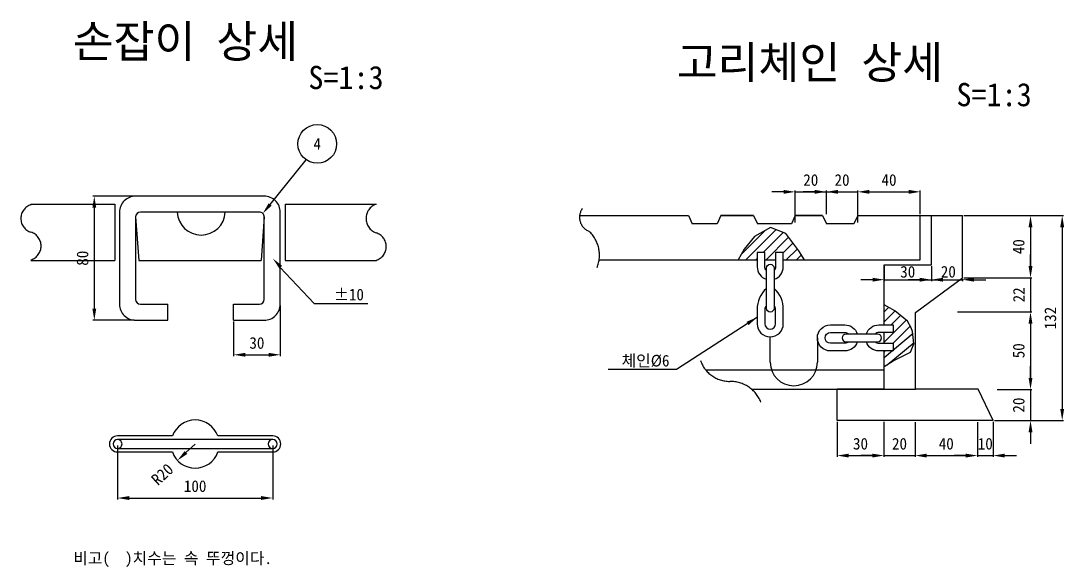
# Model space of a CAD drawing. Header units: millimetres. Extents: x -349 to 5904, y -2394 to 1429.
# Drawn here: x 5232 to 5904, y -423 to -71 of the extents above; entities that cross this region are included whole.
import ezdxf
from ezdxf.enums import TextEntityAlignment as Align

# ---------------------------------------------------------------- set-up
doc = ezdxf.new("R2010")
doc.units = ezdxf.units.MM
doc.header["$LTSCALE"] = 60
doc.linetypes.add('CENTER', pattern=[2, 1.25, -0.25, 0.25, -0.25])
for name, color, linetype in [('TN-CUTL', 1, 'CENTER'), ('TN-DIMS', 1, 'Continuous'), ('TN-LEAL', 1, 'Continuous'), ('TN-LEAT', 3, 'Continuous'), ('TN-STEL', 4, 'Continuous'), ('TN-TEX1', 6, 'Continuous'), ('TN-TEXT', 3, 'Continuous')]:
    doc.layers.add(name, color=color, linetype=linetype)
doc.styles.add('D', font='GulimChe.ttf')
doc.dimstyles.new('D', dxfattribs={"dimtxt": 2.5, "dimasz": 2.5, "dimexe": 1.25, "dimexo": 2, "dimgap": 1, "dimtad": 1, "dimdec": 0, "dimtxsty": 'D', "dimcen": 2.5, "dimclrd": 1, "dimclre": 1, "dimclrt": 7, "dimadec": 0, "dimazin": 0, "dimtfac": 1, "dimtdec": 0, "dimtmove": 0, "dimatfit": 3, "dimfxl": 0, "dimarcsym": 0})

# ---------------------------------------------------------------- blocks, each defined once
blk = doc.blocks.new('*D7')
at = {"layer": 'DEFPOINTS', "color": 0, "ltscale": 0.5}
for p in [(5770.93, -181.09), (5750.72, -196.43), (5770.93, -201.69)]:
    blk.add_point(p, dxfattribs=at)
at = {"layer": 'TN-DIMS', "color": 1, "lineweight": -2, "ltscale": 0.5}
for p, q in [((5743.22, -181.09), (5735.72, -181.09)), ((5750.72, -195.53), (5750.72, -180.19)), ((5750.72, -181.09), (5770.93, -181.09)), ((5770.93, -200.79), (5770.93, -180.19)), ((5778.43, -181.09), (5785.93, -181.09))]:
    blk.add_line(p, q, dxfattribs=at)
at = {"layer": 'TN-DIMS', "color": 1, "ltscale": 0.5}
for points in [[(5743.22, -179.84), (5743.22, -182.34), (5750.72, -181.09)], [(5778.43, -179.84), (5778.43, -182.34), (5770.93, -181.09)]]:
    blk.add_solid(points, dxfattribs=at)
at = {"layer": 'TN-DIMS', "color": 3, "ltscale": 0.5, "insert": (5760.82, -173.5), "char_height": 7.5, "attachment_point": 5, "style": 'D'}
blk.add_mtext('20', dxfattribs=at)
blk = doc.blocks.new('*D8')
at = {"layer": 'DEFPOINTS', "color": 0, "ltscale": 0.5}
for p in [(5398.78, -253.56), (5368.71, -263.91), (5398.78, -286.18)]:
    blk.add_point(p, dxfattribs=at)
at = {"layer": 'TN-DIMS', "color": 1, "lineweight": -2, "ltscale": 0.5}
for p, q in [((5398.78, -254.46), (5398.78, -287.08)), ((5368.71, -264.81), (5368.71, -287.08)), ((5376.21, -286.18), (5391.28, -286.18))]:
    blk.add_line(p, q, dxfattribs=at)
at = {"layer": 'TN-DIMS', "color": 1, "ltscale": 0.5}
for points in [[(5376.21, -284.93), (5376.21, -287.43), (5368.71, -286.18)], [(5391.28, -284.93), (5391.28, -287.43), (5398.78, -286.18)]]:
    blk.add_solid(points, dxfattribs=at)
at = {"layer": 'TN-DIMS', "color": 3, "ltscale": 0.5, "insert": (5383.74, -278.59), "char_height": 7.5, "attachment_point": 5, "style": 'D'}
blk.add_mtext('30', dxfattribs=at)
blk = doc.blocks.new('*D9')
at = {"layer": 'DEFPOINTS', "color": 0, "ltscale": 0.5}
for p in [(5293.94, -343.7), (5393.94, -343.7), (5393.94, -378.56)]:
    blk.add_point(p, dxfattribs=at)
at = {"layer": 'TN-DIMS', "color": 1, "lineweight": -2, "ltscale": 0.5}
for p, q in [((5293.94, -344.6), (5293.94, -379.46)), ((5393.94, -344.6), (5393.94, -379.46)), ((5301.44, -378.56), (5386.44, -378.56))]:
    blk.add_line(p, q, dxfattribs=at)
at = {"layer": 'TN-DIMS', "color": 1, "ltscale": 0.5}
for points in [[(5301.44, -377.31), (5301.44, -379.81), (5293.94, -378.56)], [(5386.44, -377.31), (5386.44, -379.81), (5393.94, -378.56)]]:
    blk.add_solid(points, dxfattribs=at)
at = {"layer": 'TN-DIMS', "color": 3, "ltscale": 0.5, "insert": (5343.94, -370.96), "char_height": 7.5, "attachment_point": 5, "style": 'D'}
blk.add_mtext('100', dxfattribs=at)
blk = doc.blocks.new('*D10')
at = {"layer": 'DEFPOINTS', "color": 0}
for p in [(5343.94, -343.76), (5332.54, -354.31)]:
    blk.add_point(p, dxfattribs=at)
at = {"layer": 'TN-DIMS', "color": 1, "lineweight": -2}
blk.add_line((5343.94, -343.76), (5338.04, -349.22), dxfattribs=at)
at = {"layer": 'TN-DIMS', "color": 1}
blk.add_solid([(5337.19, -348.3), (5338.89, -350.13), (5332.54, -354.31)], dxfattribs=at)
at = {"layer": 'TN-DIMS', "color": 3, "insert": (5322.82, -363.29), "char_height": 7.5, "attachment_point": 5, "rotation": 42.7565, "style": 'D'}
blk.add_mtext('R20', dxfattribs=at)
blk = doc.blocks.new('*D11')
at = {"layer": 'DEFPOINTS', "color": 0, "ltscale": 0.5}
for p in [(5305.57, -183.84), (5278.97, -263.91), (5305.57, -263.91)]:
    blk.add_point(p, dxfattribs=at)
at = {"layer": 'TN-DIMS', "color": 1, "lineweight": -2, "ltscale": 0.5}
for p, q in [((5304.67, -183.84), (5278.07, -183.84)), ((5278.97, -191.34), (5278.97, -256.41)), ((5304.67, -263.91), (5278.07, -263.91))]:
    blk.add_line(p, q, dxfattribs=at)
at = {"layer": 'TN-DIMS', "color": 1, "ltscale": 0.5}
for points in [[(5277.72, -191.34), (5280.22, -191.34), (5278.97, -183.84)], [(5277.72, -256.41), (5280.22, -256.41), (5278.97, -263.91)]]:
    blk.add_solid(points, dxfattribs=at)
at = {"layer": 'TN-DIMS', "color": 3, "ltscale": 0.5, "insert": (5271.39, -223.88), "char_height": 7.5, "attachment_point": 5, "rotation": 90, "style": 'D'}
blk.add_mtext('80', dxfattribs=at)
blk = doc.blocks.new('*D12')
at = {"layer": 'DEFPOINTS', "color": 0, "ltscale": 0.5}
for p in [(5750.72, -181.09), (5730.67, -201.69), (5750.72, -196.43)]:
    blk.add_point(p, dxfattribs=at)
at = {"layer": 'TN-DIMS', "color": 1, "lineweight": -2, "ltscale": 0.5}
for p, q in [((5723.17, -181.09), (5715.67, -181.09)), ((5730.67, -200.79), (5730.67, -180.19)), ((5730.67, -181.09), (5750.72, -181.09)), ((5750.72, -195.53), (5750.72, -180.19)), ((5758.22, -181.09), (5765.72, -181.09))]:
    blk.add_line(p, q, dxfattribs=at)
at = {"layer": 'TN-DIMS', "color": 1, "ltscale": 0.5}
for points in [[(5723.17, -179.84), (5723.17, -182.34), (5730.67, -181.09)], [(5758.22, -179.84), (5758.22, -182.34), (5750.72, -181.09)]]:
    blk.add_solid(points, dxfattribs=at)
at = {"layer": 'TN-DIMS', "color": 3, "ltscale": 0.5, "insert": (5740.69, -173.5), "char_height": 7.5, "attachment_point": 5, "style": 'D'}
blk.add_mtext('20', dxfattribs=at)
blk = doc.blocks.new('*D13')
at = {"layer": 'DEFPOINTS', "color": 0, "ltscale": 0.5}
for p in [(5834.41, -258.56), (5859.83, -308.62), (5882.28, -308.62)]:
    blk.add_point(p, dxfattribs=at)
at = {"layer": 'TN-DIMS', "color": 1, "lineweight": -2, "ltscale": 0.5}
for p, q in [((5835.31, -258.56), (5883.18, -258.56)), ((5882.28, -266.06), (5882.28, -301.12)), ((5860.73, -308.62), (5883.18, -308.62))]:
    blk.add_line(p, q, dxfattribs=at)
at = {"layer": 'TN-DIMS', "color": 1, "ltscale": 0.5}
for points in [[(5881.03, -266.06), (5883.53, -266.06), (5882.28, -258.56)], [(5881.03, -301.12), (5883.53, -301.12), (5882.28, -308.62)]]:
    blk.add_solid(points, dxfattribs=at)
at = {"layer": 'TN-DIMS', "color": 3, "ltscale": 0.5, "insert": (5874.69, -283.59), "char_height": 7.5, "attachment_point": 5, "rotation": 90, "style": 'D'}
blk.add_mtext('50', dxfattribs=at)
blk = doc.blocks.new('*D14')
at = {"layer": 'DEFPOINTS', "color": 0, "ltscale": 0.5}
for p in [(5838.41, -196.43), (5858.16, -328.63), (5902.69, -328.63)]:
    blk.add_point(p, dxfattribs=at)
at = {"layer": 'TN-DIMS', "color": 1, "lineweight": -2, "ltscale": 0.5}
for p, q in [((5839.31, -196.43), (5903.59, -196.43)), ((5902.69, -203.93), (5902.69, -321.13)), ((5859.06, -328.63), (5903.59, -328.63))]:
    blk.add_line(p, q, dxfattribs=at)
at = {"layer": 'TN-DIMS', "color": 1, "ltscale": 0.5}
for points in [[(5901.44, -203.93), (5903.94, -203.93), (5902.69, -196.43)], [(5901.44, -321.13), (5903.94, -321.13), (5902.69, -328.63)]]:
    blk.add_solid(points, dxfattribs=at)
at = {"layer": 'TN-DIMS', "color": 3, "ltscale": 0.5, "insert": (5895.09, -262.53), "char_height": 7.5, "attachment_point": 5, "rotation": 90, "style": 'D'}
blk.add_mtext('132', dxfattribs=at)
blk = doc.blocks.new('*D15')
at = {"layer": 'DEFPOINTS', "color": 0, "ltscale": 0.5}
for p in [(5807.87, -328.74), (5848.09, -328.74), (5848.09, -351.19)]:
    blk.add_point(p, dxfattribs=at)
at = {"layer": 'TN-DIMS', "color": 1, "lineweight": -2, "ltscale": 0.5}
for p, q in [((5807.87, -329.64), (5807.87, -352.09)), ((5848.09, -329.64), (5848.09, -352.09)), ((5815.37, -351.19), (5840.59, -351.19))]:
    blk.add_line(p, q, dxfattribs=at)
at = {"layer": 'TN-DIMS', "color": 1, "ltscale": 0.5}
for points in [[(5815.37, -349.94), (5815.37, -352.44), (5807.87, -351.19)], [(5840.59, -349.94), (5840.59, -352.44), (5848.09, -351.19)]]:
    blk.add_solid(points, dxfattribs=at)
at = {"layer": 'TN-DIMS', "color": 3, "ltscale": 0.5, "insert": (5827.98, -343.6), "char_height": 7.5, "attachment_point": 5, "style": 'D'}
blk.add_mtext('40', dxfattribs=at)
blk = doc.blocks.new('*D16')
at = {"layer": 'DEFPOINTS', "color": 0, "ltscale": 0.5}
for p in [(5787.84, -328.63), (5807.87, -328.74), (5807.87, -351.19)]:
    blk.add_point(p, dxfattribs=at)
at = {"layer": 'TN-DIMS', "color": 1, "lineweight": -2, "ltscale": 0.5}
for p, q in [((5787.84, -329.53), (5787.84, -352.09)), ((5807.87, -329.64), (5807.87, -352.09)), ((5780.34, -351.19), (5772.84, -351.19)), ((5787.84, -351.19), (5807.87, -351.19)), ((5815.37, -351.19), (5822.87, -351.19))]:
    blk.add_line(p, q, dxfattribs=at)
at = {"layer": 'TN-DIMS', "color": 1, "ltscale": 0.5}
for points in [[(5780.34, -349.94), (5780.34, -352.44), (5787.84, -351.19)], [(5815.37, -349.94), (5815.37, -352.44), (5807.87, -351.19)]]:
    blk.add_solid(points, dxfattribs=at)
at = {"layer": 'TN-DIMS', "color": 3, "ltscale": 0.5, "insert": (5797.85, -343.61), "char_height": 7.5, "attachment_point": 5, "style": 'D'}
blk.add_mtext('20', dxfattribs=at)
blk = doc.blocks.new('*D17')
at = {"layer": 'DEFPOINTS', "color": 0, "ltscale": 0.5}
for p in [(5757.62, -328.63), (5787.84, -328.63), (5787.84, -351.19)]:
    blk.add_point(p, dxfattribs=at)
at = {"layer": 'TN-DIMS', "color": 1, "lineweight": -2, "ltscale": 0.5}
for p, q in [((5757.62, -329.53), (5757.62, -352.09)), ((5787.84, -329.53), (5787.84, -352.09)), ((5765.12, -351.19), (5780.34, -351.19))]:
    blk.add_line(p, q, dxfattribs=at)
at = {"layer": 'TN-DIMS', "color": 1, "ltscale": 0.5}
for points in [[(5765.12, -349.94), (5765.12, -352.44), (5757.62, -351.19)], [(5780.34, -349.94), (5780.34, -352.44), (5787.84, -351.19)]]:
    blk.add_solid(points, dxfattribs=at)
at = {"layer": 'TN-DIMS', "color": 3, "ltscale": 0.5, "insert": (5772.73, -343.61), "char_height": 7.5, "attachment_point": 5, "style": 'D'}
blk.add_mtext('30', dxfattribs=at)
blk = doc.blocks.new('*D18')
at = {"layer": 'DEFPOINTS', "color": 0, "ltscale": 0.5}
for p in [(5859.83, -308.62), (5858.16, -328.63), (5882.28, -328.63)]:
    blk.add_point(p, dxfattribs=at)
at = {"layer": 'TN-DIMS', "color": 1, "lineweight": -2, "ltscale": 0.5}
for p, q in [((5882.28, -301.12), (5882.28, -293.62)), ((5860.73, -308.62), (5883.18, -308.62)), ((5882.28, -308.62), (5882.28, -328.63)), ((5859.06, -328.63), (5883.18, -328.63)), ((5882.28, -336.13), (5882.28, -343.63))]:
    blk.add_line(p, q, dxfattribs=at)
at = {"layer": 'TN-DIMS', "color": 1, "ltscale": 0.5}
for points in [[(5881.03, -301.12), (5883.53, -301.12), (5882.28, -308.62)], [(5881.03, -336.13), (5883.53, -336.13), (5882.28, -328.63)]]:
    blk.add_solid(points, dxfattribs=at)
at = {"layer": 'TN-DIMS', "color": 3, "ltscale": 0.5, "insert": (5874.69, -318.63), "char_height": 7.5, "attachment_point": 5, "rotation": 90, "style": 'D'}
blk.add_mtext('20', dxfattribs=at)
blk = doc.blocks.new('*D19')
at = {"layer": 'DEFPOINTS', "color": 0, "ltscale": 0.5}
for p in [(5848.09, -328.74), (5858.16, -328.63), (5858.16, -351.19)]:
    blk.add_point(p, dxfattribs=at)
at = {"layer": 'TN-DIMS', "color": 1, "lineweight": -2, "ltscale": 0.5}
for p, q in [((5848.09, -329.64), (5848.09, -352.09)), ((5858.16, -329.53), (5858.16, -352.09)), ((5840.59, -351.19), (5833.09, -351.19)), ((5848.09, -351.19), (5858.16, -351.19)), ((5865.66, -351.19), (5873.16, -351.19))]:
    blk.add_line(p, q, dxfattribs=at)
at = {"layer": 'TN-DIMS', "color": 1, "ltscale": 0.5}
for points in [[(5840.59, -349.94), (5840.59, -352.44), (5848.09, -351.19)], [(5865.66, -349.94), (5865.66, -352.44), (5858.16, -351.19)]]:
    blk.add_solid(points, dxfattribs=at)
at = {"layer": 'TN-DIMS', "color": 3, "ltscale": 0.5, "insert": (5853.13, -343.59), "char_height": 7.5, "attachment_point": 5, "style": 'D'}
blk.add_mtext('10', dxfattribs=at)
blk = doc.blocks.new('*D20')
at = {"layer": 'DEFPOINTS', "color": 0, "ltscale": 0.5}
for p in [(5838.41, -236.52), (5834.41, -258.56), (5882.28, -258.56)]:
    blk.add_point(p, dxfattribs=at)
at = {"layer": 'TN-DIMS', "color": 1, "lineweight": -2, "ltscale": 0.5}
for p, q in [((5882.28, -229.02), (5882.28, -221.52)), ((5839.31, -236.52), (5883.18, -236.52)), ((5882.28, -236.52), (5882.28, -258.56)), ((5835.31, -258.56), (5883.18, -258.56)), ((5882.28, -266.06), (5882.28, -273.56))]:
    blk.add_line(p, q, dxfattribs=at)
at = {"layer": 'TN-DIMS', "color": 1, "ltscale": 0.5}
for points in [[(5881.03, -229.02), (5883.53, -229.02), (5882.28, -236.52)], [(5881.03, -266.06), (5883.53, -266.06), (5882.28, -258.56)]]:
    blk.add_solid(points, dxfattribs=at)
at = {"layer": 'TN-DIMS', "color": 3, "ltscale": 0.5, "insert": (5874.78, -247.54), "char_height": 7.5, "attachment_point": 5, "rotation": 90, "style": 'D'}
blk.add_mtext('22', dxfattribs=at)
blk = doc.blocks.new('*D21')
at = {"layer": 'DEFPOINTS', "color": 0, "ltscale": 0.5}
for p in [(5838.41, -196.43), (5838.41, -236.52), (5882.28, -236.52)]:
    blk.add_point(p, dxfattribs=at)
at = {"layer": 'TN-DIMS', "color": 1, "lineweight": -2, "ltscale": 0.5}
for p, q in [((5839.31, -196.43), (5883.18, -196.43)), ((5882.28, -203.93), (5882.28, -229.02)), ((5839.31, -236.52), (5883.18, -236.52))]:
    blk.add_line(p, q, dxfattribs=at)
at = {"layer": 'TN-DIMS', "color": 1, "ltscale": 0.5}
for points in [[(5881.03, -203.93), (5883.53, -203.93), (5882.28, -196.43)], [(5881.03, -229.02), (5883.53, -229.02), (5882.28, -236.52)]]:
    blk.add_solid(points, dxfattribs=at)
at = {"layer": 'TN-DIMS', "color": 3, "ltscale": 0.5, "insert": (5874.68, -216.48), "char_height": 7.5, "attachment_point": 5, "rotation": 90, "style": 'D'}
blk.add_mtext('40', dxfattribs=at)
blk = doc.blocks.new('*D22')
at = {"layer": 'DEFPOINTS', "color": 0, "ltscale": 0.5}
for p in [(5787.96, -228.1), (5818.41, -228.1), (5818.41, -237.76)]:
    blk.add_point(p, dxfattribs=at)
at = {"layer": 'TN-DIMS', "color": 1, "lineweight": -2, "ltscale": 0.5}
for p, q in [((5787.96, -229), (5787.96, -238.66)), ((5818.41, -229), (5818.41, -238.66)), ((5780.46, -237.76), (5772.96, -237.76)), ((5787.96, -237.76), (5818.41, -237.76)), ((5825.91, -237.76), (5833.41, -237.76))]:
    blk.add_line(p, q, dxfattribs=at)
at = {"layer": 'TN-DIMS', "color": 1, "ltscale": 0.5}
for points in [[(5780.46, -236.51), (5780.46, -239.01), (5787.96, -237.76)], [(5825.91, -236.51), (5825.91, -239.01), (5818.41, -237.76)]]:
    blk.add_solid(points, dxfattribs=at)
at = {"layer": 'TN-DIMS', "color": 3, "ltscale": 0.5, "insert": (5803.18, -232.7), "char_height": 7.5, "attachment_point": 5, "style": 'D'}
blk.add_mtext('30', dxfattribs=at)
blk = doc.blocks.new('*D23')
at = {"layer": 'DEFPOINTS', "color": 0, "ltscale": 0.5}
for p in [(5818.41, -228.1), (5838.41, -236.52), (5838.41, -237.76)]:
    blk.add_point(p, dxfattribs=at)
at = {"layer": 'TN-DIMS', "color": 1, "lineweight": -2, "ltscale": 0.5}
for p, q in [((5818.41, -229), (5818.41, -238.66)), ((5810.91, -237.76), (5803.41, -237.76)), ((5818.41, -237.76), (5838.41, -237.76)), ((5838.41, -237.42), (5838.41, -238.66)), ((5845.91, -237.76), (5853.41, -237.76))]:
    blk.add_line(p, q, dxfattribs=at)
at = {"layer": 'TN-DIMS', "color": 1, "ltscale": 0.5}
for points in [[(5810.91, -236.51), (5810.91, -239.01), (5818.41, -237.76)], [(5845.91, -236.51), (5845.91, -239.01), (5838.41, -237.76)]]:
    blk.add_solid(points, dxfattribs=at)
at = {"layer": 'TN-DIMS', "color": 3, "ltscale": 0.5, "insert": (5829.31, -232.69), "char_height": 7.5, "attachment_point": 5, "style": 'D'}
blk.add_mtext('20', dxfattribs=at)
blk = doc.blocks.new('*D24')
at = {"layer": 'DEFPOINTS', "color": 0, "ltscale": 0.5}
for p in [(5811.25, -181.09), (5770.93, -196.43), (5811.25, -196.43)]:
    blk.add_point(p, dxfattribs=at)
at = {"layer": 'TN-DIMS', "color": 1, "lineweight": -2, "ltscale": 0.5}
for p, q in [((5770.93, -195.53), (5770.93, -180.19)), ((5778.43, -181.09), (5803.75, -181.09)), ((5811.25, -195.53), (5811.25, -180.19))]:
    blk.add_line(p, q, dxfattribs=at)
at = {"layer": 'TN-DIMS', "color": 1, "ltscale": 0.5}
for points in [[(5778.43, -179.84), (5778.43, -182.34), (5770.93, -181.09)], [(5803.75, -179.84), (5803.75, -182.34), (5811.25, -181.09)]]:
    blk.add_solid(points, dxfattribs=at)
at = {"layer": 'TN-DIMS', "color": 3, "ltscale": 0.5, "insert": (5791.09, -173.49), "char_height": 7.5, "attachment_point": 5, "style": 'D'}
blk.add_mtext('40', dxfattribs=at)

msp = doc.modelspace()

# ---------------------------------------------------------------- linework, layer by layer
at = {"layer": 'TN-CUTL', "ltscale": 0.5}
for centre, radius, start, end in [((5240.95, -198.26), 9.31, 107.40649, 252.59351), ((5463.87, -198.26), 9.81, 109.5849, 250.4151), ((5601.19, -197.52), 9.57, 143.89666, 248.84514), ((5235.38, -216.02), 9.31, 287.40649, 72.59351), ((5457.8, -216.39), 9.31, 287.40649, 72.59351), ((5583.25, -221.99), 21.25, 337.96116, 46.99135), ((5688.45, -283.4), 19.93, 198.75667, 270.11788), ((5688.79, -324.58), 21.25, 21.79266, 90.82284)]:
    msp.add_arc(centre, radius, start, end, dxfattribs=at)
at = {"layer": 'TN-LEAL', "ltscale": 0.5}
for points in [[(5392.24, -189.28), (5415.58, -160.48)], [(5398.78, -229.97), (5420.68, -253.16), (5455.31, -253.16)]]:
    msp.add_lwpolyline(points, dxfattribs=at)
msp.add_circle((5422.64, -150.17), 12.5, dxfattribs=at)
for points in [[(5393.21, -190.07), (5387.51, -195.11), (5391.26, -188.49)], [(5398.19, -230.51), (5394.04, -224.14), (5400.04, -228.82)]]:
    msp.add_solid(points, dxfattribs=at)
at = {"layer": 'TN-STEL', "ltscale": 0.5}
for p, q in [((5238.16, -189.02), (5292.11, -189.02)), ((5238.16, -189.38), (5238.16, -189.02)), ((5292.11, -189.02), (5292.11, -225.27)), ((5385.32, -194.2), (5308.68, -194.2)), ((5401.89, -189.02), (5460.58, -189.02)), ((5401.89, -189.02), (5401.89, -225.27)), ((5305.57, -197.3), (5307.59, -225.27)), ((5305.57, -197.3), (5305.57, -250.45)), ((5388.42, -197.3), (5386.41, -225.27)), ((5388.42, -250.45), (5388.42, -197.3)), ((5591.97, -196.43), (5661.79, -196.43)), ((5661.79, -196.43), (5664.2, -201.69)), ((5680.41, -201.69), (5664.2, -201.69)), ((5682.82, -196.43), (5680.41, -201.69)), ((5682.82, -196.43), (5703.85, -196.43)), ((5703.85, -196.43), (5682.82, -196.43)), ((5703.85, -196.43), (5706.26, -201.69)), ((5728.26, -201.69), (5706.26, -201.69)), ((5730.67, -196.43), (5728.26, -201.69)), ((5730.67, -196.43), (5748.3, -196.43)), ((5748.3, -196.43), (5730.67, -196.43)), ((5748.3, -196.43), (5750.72, -201.69)), ((5768.52, -201.69), (5750.72, -201.69)), ((5770.93, -196.43), (5768.52, -201.69)), ((5770.93, -196.43), (5838.41, -196.43)), ((5811.25, -224.95), (5811.25, -196.43)), ((5811.25, -224.95), (5811.25, -196.43)), ((5818.41, -228.1), (5818.41, -196.43)), ((5838.41, -236.52), (5838.41, -196.43)), ((5695.93, -221.37), (5711.17, -206.13)), ((5698.85, -224.95), (5718.35, -205.46)), ((5710.09, -220.22), (5722.97, -207.34)), ((5711.86, -224.95), (5726.39, -210.42)), ((5722.95, -220.37), (5729.21, -214.11)), ((5724.88, -224.95), (5732.03, -217.79)), ((5731.38, -224.95), (5734.65, -221.68)), ((5238.16, -225.27), (5292.11, -225.27)), ((5307.59, -225.27), (5386.41, -225.27)), ((5401.89, -225.27), (5460.58, -225.27)), ((5604.29, -224.95), (5706.13, -224.95)), ((5705.36, -224.95), (5706.13, -224.18)), ((5711.09, -224.95), (5717.99, -224.95)), ((5722.95, -224.95), (5811.25, -224.95)), ((5787.96, -266.88), (5787.96, -228.1)), ((5787.96, -228.1), (5818.41, -228.1)), ((5808.09, -258.84), (5838.41, -236.52)), ((5308.68, -253.56), (5326.29, -253.56)), ((5326.29, -263.91), (5326.29, -253.56)), ((5368.71, -253.56), (5385.32, -253.56)), ((5368.71, -263.91), (5368.71, -253.56)), ((5787.96, -258.44), (5790.8, -255.6)), ((5787.96, -264.94), (5794.96, -257.94)), ((5792.52, -266.88), (5798.51, -260.89)), ((5808.09, -308.41), (5808.09, -258.84)), ((5787.96, -277.95), (5802.06, -263.85)), ((5793.67, -278.75), (5804.73, -267.69)), ((5806.23, -271.13), (5805.35, -268.76)), ((5714.54, -291), (5714.54, -274.62)), ((5744.93, -275.3), (5744.93, -291)), ((5787.96, -278.75), (5787.96, -271.85)), ((5787.96, -287.96), (5806.61, -272.31)), ((5806.61, -275.06), (5806.23, -271.13)), ((5807.16, -279.14), (5806.61, -275.06)), ((5789.82, -292.61), (5807.24, -278.19)), ((5787.96, -308.41), (5787.96, -283.71)), ((5787.96, -284.46), (5788.71, -283.71)), ((5672.84, -295.79), (5787.96, -295.79)), ((5702.58, -308.41), (5808.09, -308.41)), ((5757.62, -328.63), (5757.62, -308.41)), ((5787.96, -308.41), (5757.62, -308.41)), ((5848.65, -308.41), (5808.09, -308.41)), ((5858.16, -328.63), (5848.65, -308.41)), ((5858.16, -328.63), (5757.62, -328.63)), ((5393.94, -340.82), (5293.94, -340.82)), ((5293.94, -346.58), (5393.94, -346.58))]:
    msp.add_line(p, q, dxfattribs=at)
for points in [[(5368.71, -263.91), (5388.42, -263.91, 0.414214), (5398.78, -253.56), (5398.78, -194.2, 0.414214), (5388.42, -183.84), (5305.57, -183.84, 0.414214), (5295.22, -194.2), (5295.22, -253.56, 0.414214), (5305.57, -263.91), (5326.29, -263.91)], [(5712.06, -231.86, -0.19456), (5711.09, -229.46), (5711.09, -220.22), (5706.13, -220.22), (5706.13, -229.46, 0.329021), (5712.06, -237.5)], [(5717.02, -237.5, 0.329021), (5722.95, -229.46), (5722.95, -220.22), (5717.99, -220.22), (5717.99, -229.46, -0.19456), (5717.02, -231.86)], [(5712.06, -243.42, 0.222366), (5706.13, -256.96), (5706.13, -266.2, 1), (5722.95, -266.2), (5722.95, -256.96, 0.222366), (5717.02, -243.42)], [(5712.06, -254.56, 0.19456), (5711.09, -256.96), (5711.09, -266.2, 1), (5717.99, -266.2), (5717.99, -256.96, 0.19456), (5717.02, -254.56)], [(5770.62, -277.78, -0.329021), (5762.58, -283.71), (5753.34, -283.71, -1), (5753.34, -266.88), (5762.58, -266.88, -0.329021), (5770.62, -272.82)], [(5776.54, -272.82, -0.329021), (5784.58, -266.88), (5793.82, -266.88), (5793.82, -271.85), (5784.58, -271.85, 0.19456), (5782.18, -272.82)], [(5764.98, -277.78, -0.19456), (5762.58, -278.75), (5753.34, -278.75, -1), (5753.34, -271.85), (5762.58, -271.85, -0.19456), (5764.98, -272.82)], [(5782.18, -277.78, 0.19456), (5784.58, -278.75), (5793.82, -278.75), (5793.82, -283.71), (5784.58, -283.71, -0.329021), (5776.54, -277.78)], [(5329.32, -338.52), (5293.94, -338.52, 1), (5293.94, -348.88)], [(5358.61, -348.88), (5393.94, -348.88, 1), (5393.94, -338.52), (5358.57, -338.52, 1)], [(5293.94, -348.88), (5329.28, -348.88, 1)]]:
    msp.add_lwpolyline(points, format="xyb", dxfattribs=at)
for points in [[(5736.7, -224.95), (5733.04, -219.1), (5724.5, -207.96), (5714.82, -204.02), (5704.5, -209.97), (5697.69, -218.16), (5693.96, -224.95)], [(5805.35, -268.76), (5802.94, -264.58), (5794.75, -257.76), (5787.96, -254.04)], [(5787.96, -293.77), (5793.8, -290.12), (5804.95, -284.57), (5807.16, -279.14)]]:
    msp.add_lwpolyline(points, dxfattribs=at)
for points in [[(5712.06, -230.27, -1), (5717.02, -230.27), (5717.02, -256.15, -1), (5712.06, -256.15)], [(5783.78, -277.78, 1), (5783.78, -272.82), (5763.39, -272.82, 1), (5763.39, -277.78)]]:
    msp.add_lwpolyline(points, format="xyb", close=True, dxfattribs=at)
for centre, radius, start, end in [((5308.68, -197.3), 3.11, 90, 180), ((5347.88, -193.41), 15.53, 182.8931, 357.1069), ((5385.48, -197.14), 2.95, 356.87453, 93.12547), ((5308.68, -250.45), 3.11, 180, 270), ((5385.32, -250.45), 3.11, 270, 0), ((5729.73, -291), 15.19, 180, 0), ((5343.94, -343.76), 15.53, 19.71272, 160.28728), ((5293.94, -343.7), 2.88, 90, 270), ((5293.94, -343.7), 2.88, 270, 90), ((5393.94, -343.7), 2.88, 90, 270), ((5393.94, -343.7), 2.88, 270, 90), ((5343.94, -343.76), 15.53, 199.23008, 340.76992)]:
    msp.add_arc(centre, radius, start, end, dxfattribs=at)

# ---------------------------------------------------------------- texts
at = {"layer": 'TN-LEAT', "ltscale": 0.5, "style": 'D'}
msp.add_text('4', height=7.5, rotation=358.65923, dxfattribs=at).set_placement((5422.64, -150.17), align=Align.MIDDLE)
msp.add_text('%%P10', height=7.5, dxfattribs=at).set_placement((5433.33, -247.34), align=Align.MIDDLE_LEFT)
msp.add_text('체인Ø6', height=7.5, dxfattribs=at).set_placement((5649.61, -289.97), align=Align.MIDDLE_RIGHT)
at = {"layer": 'TN-TEX1', "ltscale": 0.5, "style": 'D'}
for s, height, p in [('손잡이 상세', 21, (5265.01, -94.49)), ('고리체인 상세', 21, (5654.27, -108.05)), ('S=1:3', 15, (5416.93, -114.84)), ('S=1:3', 15, (5834.57, -125.87))]:
    msp.add_text(s, height=height, dxfattribs=at).set_placement(p)
at = {"layer": 'TN-TEXT', "ltscale": 0.5, "style": 'D'}
msp.add_text('비고(  )치수는 속 뚜껑이다.', height=7.5, dxfattribs=at).set_placement((5265.4, -421.15))

# ---------------------------------------------------------------- dimensions: what is measured, and where the dimension line sits
at = {"layer": 'TN-DIMS', "ltscale": 0.5}
for base, p1, p2, picture, middle in [((5750.72, -181.09), (5730.67, -201.69), (5750.72, -196.43), '*D12', (5740.69, -173.5)), ((5770.93, -181.09), (5750.72, -196.43), (5770.93, -201.69), '*D7', (5760.82, -173.5)), ((5811.25, -181.09), (5770.93, -196.43), (5811.25, -196.43), '*D24', (5791.09, -173.49)), ((5398.78, -286.18), (5368.71, -263.91), (5398.78, -253.56), '*D8', (5383.74, -278.59)), ((5787.84, -351.19), (5757.62, -328.63), (5787.84, -328.63), '*D17', (5772.73, -343.61)), ((5807.87, -351.19), (5787.84, -328.63), (5807.87, -328.74), '*D16', (5797.85, -343.61)), ((5848.09, -351.19), (5807.87, -328.74), (5848.09, -328.74), '*D15', (5827.98, -343.6)), ((5858.16, -351.19), (5848.09, -328.74), (5858.16, -328.63), '*D19', (5853.13, -343.59)), ((5393.94, -378.56), (5293.94, -343.7), (5393.94, -343.7), '*D9', (5343.94, -370.96))]:
    dim = msp.add_linear_dim(base=base, p1=p1, p2=p2, dimstyle='D', override={"dimscale": 3, "dimexe": 0.3, "dimexo": 0.3, "dimgap": 1.25, "dimlunit": 6, "dimclrt": 3, "dimtix": 1, "dimtmove": 2}, dxfattribs=at)
    dim.commit()
    dim.dimension.update_dxf_attribs({"geometry": picture, "text_midpoint": middle})
for base, p1, p2, picture, middle in [((5278.97, -263.91), (5305.57, -183.84), (5305.57, -263.91), '*D11', (5271.39, -223.88)), ((5902.69, -328.63), (5838.41, -196.43), (5858.16, -328.63), '*D14', (5895.09, -262.53)), ((5882.28, -236.52), (5838.41, -196.43), (5838.41, -236.52), '*D21', (5874.68, -216.48)), ((5882.28, -258.56), (5838.41, -236.52), (5834.41, -258.56), '*D20', (5874.78, -247.54)), ((5882.28, -308.62), (5834.41, -258.56), (5859.83, -308.62), '*D13', (5874.69, -283.59)), ((5882.28, -328.63), (5859.83, -308.62), (5858.16, -328.63), '*D18', (5874.69, -318.63))]:
    dim = msp.add_linear_dim(base=base, p1=p1, p2=p2, angle=90, dimstyle='D', override={"dimscale": 3, "dimexe": 0.3, "dimexo": 0.3, "dimgap": 1.25, "dimlunit": 6, "dimclrt": 3, "dimtix": 1, "dimtmove": 2}, dxfattribs=at)
    dim.commit()
    dim.dimension.update_dxf_attribs({"geometry": picture, "text_midpoint": middle})
for base, p1, p2, picture, middle in [((5818.41, -237.76), (5787.96, -228.1), (5818.41, -228.1), '*D22', (5803.18, -232.7)), ((5838.41, -237.76), (5818.41, -228.1), (5838.41, -236.52), '*D23', (5829.31, -232.69))]:
    dim = msp.add_linear_dim(base=base, p1=p1, p2=p2, dimstyle='D', override={"dimscale": 3, "dimexe": 0.3, "dimexo": 0.3, "dimgap": 1.25, "dimlunit": 6, "dimclrt": 3, "dimtix": 1, "dimtmove": 2}, dxfattribs=at)
    dim.commit()
    dim.dimension.update_dxf_attribs({"geometry": picture, "text_midpoint": middle, "dimtype": 160})
dim = msp.add_radius_dim(center=(5343.94, -343.76), mpoint=(5332.54, -354.31), text='R20', dimstyle='D', override={"dimscale": 3, "dimexe": 0.3, "dimexo": 0.3, "dimgap": 1.25, "dimlunit": 6, "dimclrt": 3, "dimtix": 1, "dimtmove": 2}, dxfattribs=at)
dim.commit()
dim.dimension.update_dxf_attribs({"geometry": '*D10', "text_midpoint": (5322.82, -363.29), "dimtype": 164})

# ---------------------------------------------------------------- leaders
at = {"layer": 'TN-LEAL', "ltscale": 0.5}
msp.add_leader([(5706.25, -261.88), (5654.14, -295.64), (5610.03, -295.64)], dimstyle='D', override={"dimscale": 3, "dimexe": 0.3, "dimexo": 0.3, "dimgap": 1.25, "dimlunit": 6, "dimclrt": 3, "dimtix": 1, "dimtmove": 2}, dxfattribs=at)

doc.saveas('drawing.dxf')
